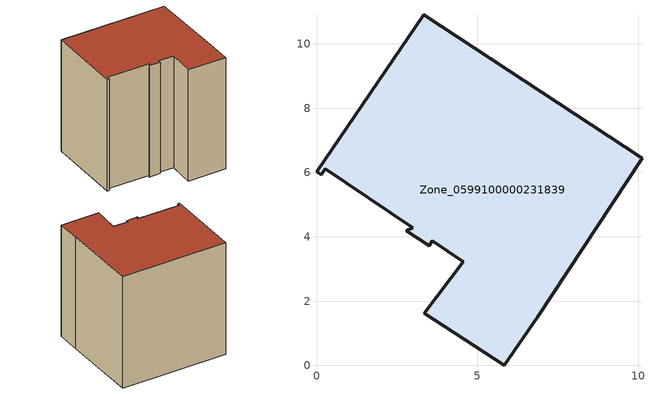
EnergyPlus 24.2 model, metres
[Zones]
Zone_0599100000231839
 floor ground (C_G): 3.6,3.87 3.51,3.73 2.79,4.2 2.99,4.28 0.28,6.11 0.14,5.93 0,6.02 3.33,10.91 10.12,6.45 6.87,1.52 5.84,0 3.36,1.62 4.57,3.22 z0
 wall outside (C_F): 0,6.02 0.14,5.93 0.28,6.11 2.99,4.28 2.79,4.2 3.51,3.73 3.6,3.87 4.57,3.22 3.36,1.62 5.84,0 6.87,1.52 10.12,6.45 3.33,10.91 0,6.02 z0:8.75
 roof outside (C_R): 3.51,3.73 3.6,3.87 4.57,3.22 3.36,1.62 5.84,0 6.87,1.52 10.12,6.45 3.33,10.91 0,6.02 0.14,5.93 0.28,6.11 2.99,4.28 2.79,4.2 z8.75
[BUILDING]
Pand.0599100000231839: North Axis=0; Terrain=City; Loads Convergence Tolerance Value=0.04; Temperature Convergence Tolerance Value=0.4; Solar Distribution=FullExterior; Maximum Number of Warmup Days=25; Minimum Number of Warmup Days=1
[Site:Location]
Rotterdam.The.Hague.AP_ZH_NLD Design_Conditions: Latitude=51.96; Longitude=4.45; Time Zone=1; Elevation=-4.5
[SITE:GROUNDTEMPERATURE:BUILDINGSURFACE]
18, 18, 18, 18, 18, 18, 18, 18, 18, 18, 18, 18
[MATERIAL] Thermal Absorptance=0.9; Solar Absorptance=0.7; Visible Absorptance=0.7
Name | Roughness | Thickness | Conductivity | Density | Specific Heat
G.TC.1946 | MediumSmooth | 0.15 | 1 | 540 | 1210
F.TC.1946 | Rough | 0.3 | 0.857143 | 1920 | 840
R.TC.1946 | MediumRough | 0.2 | 0.909091 | 1500 | 1000
[CONSTRUCTION]
C_G: G.TC.1946
C_F: F.TC.1946
C_R: R.TC.1946
[ZONE]
Zone_0599100000231839: Type=1; Multiplier=1; Ceiling Height=Autocalculate; Volume=Autocalculate; Floor Area=autocalculate; Part of Total Floor Area=Yes
[ZONEINFILTRATION:DESIGNFLOWRATE]
Infil_Zone_0599100000231839: Zone or ZoneList or Space or SpaceList=Zone_0599100000231839; Schedule=AlwaysOn; Design Flow Rate Calculation Method=Flow/Area; Flow Rate per Floor Area=0.003; Constant Term Coefficient=1; Temperature Term Coefficient=0; Velocity Term Coefficient=0; Velocity Squared Term Coefficient=0
[HVACTEMPLATE:ZONE:IDEALLOADSAIRSYSTEM]
Zone_0599100000231839: Maximum Heating Supply Air Temperature=50; Minimum Cooling Supply Air Temperature=13; Maximum Heating Supply Air Humidity Ratio=0.0156; Minimum Cooling Supply Air Humidity Ratio=0.0077; Heating Limit=NoLimit; Cooling Limit=NoLimit; Dehumidification Control Type=ConstantSensibleHeatRatio; Cooling Sensible Heat Ratio=0.7; Dehumidification Setpoint=60; Humidification Control Type=None; Humidification Setpoint=30; Outdoor Air Method=None; Outdoor Air Flow Rate per Person=0.00944; Outdoor Air Flow Rate per Zone Floor Area=0; Outdoor Air Flow Rate per Zone=0; Demand Controlled Ventilation Type=None; Outdoor Air Economizer Type=NoEconomizer; Heat Recovery Type=None; Sensible Heat Recovery Effectiveness=0.7; Latent Heat Recovery Effectiveness=0.65
[ZONECONTROL:THERMOSTAT]
ThermostatControl_Zone_0599100000231839: Zone or ZoneList=Zone_0599100000231839; Control Type Schedule=DualSetpointControlType; Control 1=Thermostat_Zone_0599100000231839; Temperature Difference Between Cutout And Setpoint=0
[THERMOSTATSETPOINT:DUALSETPOINT]
Thermostat_Zone_0599100000231839: Heating Setpoint Temperature Schedule=HeatingSetpoint_Zone_0599100000231839; Cooling Setpoint Temperature Schedule=CoolingSetpoint_Zone_0599100000231839
[SCHEDULE:COMPACT]
HeatingSetpoint_Zone_0599100000231839: Through: 12/31, For: AllDays, Until: 24:00, 21
CoolingSetpoint_Zone_0599100000231839: Through: 12/31, For: AllDays, Until: 24:00, 24
DualSetpointControlType: Through: 12/31, For: AllDays, Until: 24:00, 4
AlwaysOn: Through: 12/31, For: AllDays, Until: 24:00, 1
